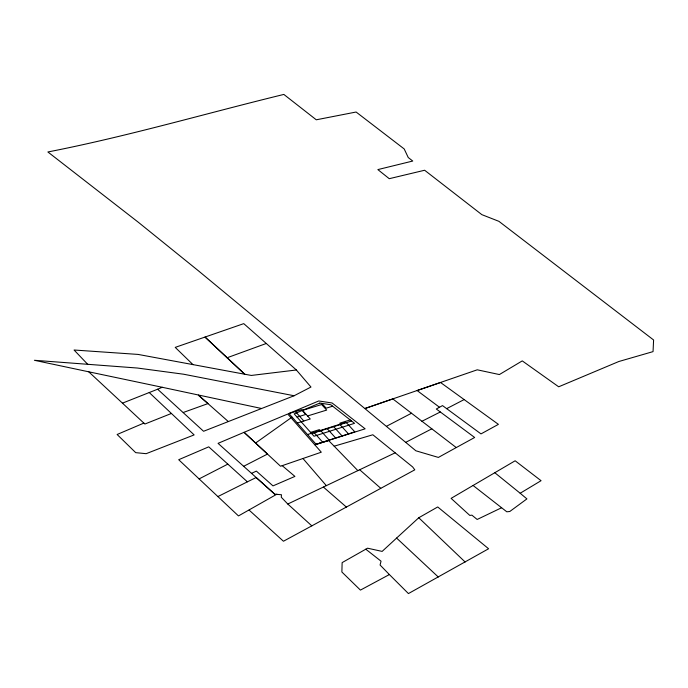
<?xml version="1.0" encoding="UTF-8"?>
<svg xmlns="http://www.w3.org/2000/svg" width="688" height="688" viewBox="0 0 688 688"><rect width="100%" height="100%" fill="white"/><g stroke="black" fill="none" stroke-linecap="round" stroke-linejoin="round"><path stroke-width="1.03" d="M396.606 538.068L382.141 551.406L367.555 548.198L342.134 562.612L341.876 572.003L360.426 590.106L389.382 574.557L408.431 593.572L488.6 548.757L437.723 506.961L418.76 517.754L396.606 538.068L438.299 577.026M255.575 443.038L292.013 417.152L291.893 418.743L321.296 452.197L280.549 466.232L244.077 432.313L218.053 443.347L274.727 494.156L281.452 494.749L281.297 497.261L287.79 504.029L311.819 525.864L414.787 469.835L412.671 466.963L372.836 434.773L334.187 446.185L328.675 440.621L314.794 444.732M494.767 472.69L520.18 493.244L541.06 480.697L515.149 460.779L451.104 498.361L469.809 515.424L471.908 515.157L477.162 519.466L501.604 507.744M276.877 494.19L238.469 515.923L178.699 459.713L208.739 446.839L247.388 481.832L256.185 477.506L274.727 494.156M456.256 447.57L438.385 457.425L415.887 450.795L198.488 270.857L138.408 222.327L47.876 151.971C127.426 136.448 205.179 113.606 283.843 94.428L316.282 119.798L356.109 112.024L404.191 148.943L408.251 157.543L412.757 161.035L377.858 169.592L389.253 178.691L424.634 170.246L481.849 214.647L498.92 221.338L653.6 339.984L653.05 351.62L618.83 361.51L558.682 386.794L522.261 360.89L499.376 374.556L477.24 369.809L365.302 408.38L392.848 398.92L456.256 447.57L474.66 437.482L436.321 409.016L442.513 405.593L480.989 433.904L498.413 424.358L440.544 382.502L417.126 390.552L439.503 407.262M311.819 525.864L283.447 541.241L249.116 510.1M386.665 426.182L411.51 413.239M446.667 408.646L464.065 399.608M405.851 442.281L431.832 428.822M294.094 395.755L183.567 374.212L137.437 368.037L34.4 360.288L88.743 371.812L122.455 403.151L157.621 389.219L203.571 431.281L294.094 395.755L310.967 387.043L296.373 369.989L243.758 323.635L175.225 347.38L193.027 364.666M199.047 478.934L227.805 464.133M243.629 466.309L267.469 454.08L244.077 432.313L287.722 414.013L291.076 417.814M421.907 421.288L440.303 411.974M217.795 496.616L247.388 481.832M287.79 504.029L395.11 452.85M251.533 473.353L256.357 471.099L272.99 485.891L294.911 476.406L282.218 465.673M171.415 413.462L144.884 424.032L143.861 423.094L117.123 434.489L135.708 452.652L146.157 453.684L194.136 434.911L149.244 392.547M157.621 389.219L162.256 387.284L261.337 408.448M227.109 357.76L244.73 374.22L205.033 337.068L227.109 357.76L266.127 343.536M183.326 412.456L207.974 403.589L198.368 395.127L228.149 421.409M316.119 444.319L365.139 428.822L332.106 402.987L318.742 400.966L288.9 413.497L316.119 444.319L354.81 431.84L346.055 422.329L307.493 434.549M310.606 432.399L319.387 429.63L320.479 430.851M350.149 419.904L339.881 423.146L340.981 424.35M311.698 433.629L351.551 421.004M297.302 423.008L310.262 418.992L301.86 409.609L288.943 413.54M297.061 417.126L305.79 414.443L302.238 410.478M332.657 406.187L326.181 408.182L321.786 403.374M307.553 415.973L326.688 410.074L321.623 404.535L302.522 410.358M296.373 369.989L251.326 375.442L138.116 354.423L74.055 350.011L87.729 364.339M88.743 371.812L162.256 387.284M473.103 485.496L506.798 511.795L509.782 511.502L526.913 498.903L520.18 493.244M365.792 549.205L381.04 561.176L380.077 565.02L389.382 574.557M323.412 487.078L346.451 507.116M359.79 469.844L380.748 488.291M122.455 403.151L143.861 423.094M418.76 517.754L465.131 562.01M334.187 446.185L357.906 470.669M339.726 424.333L348.463 433.887M333.353 426.354L342.074 435.951M326.946 428.383L335.641 438.024M320.505 430.421L329.174 440.105M295.419 411.57L303.804 420.996M314.012 432.477L322.663 442.203M303.107 458.672L326.336 485.651M319.8 403.073L294.18 413.875L314.003 436.235L354.526 423.326L330.799 404.733L319.8 403.073"/></g></svg>
